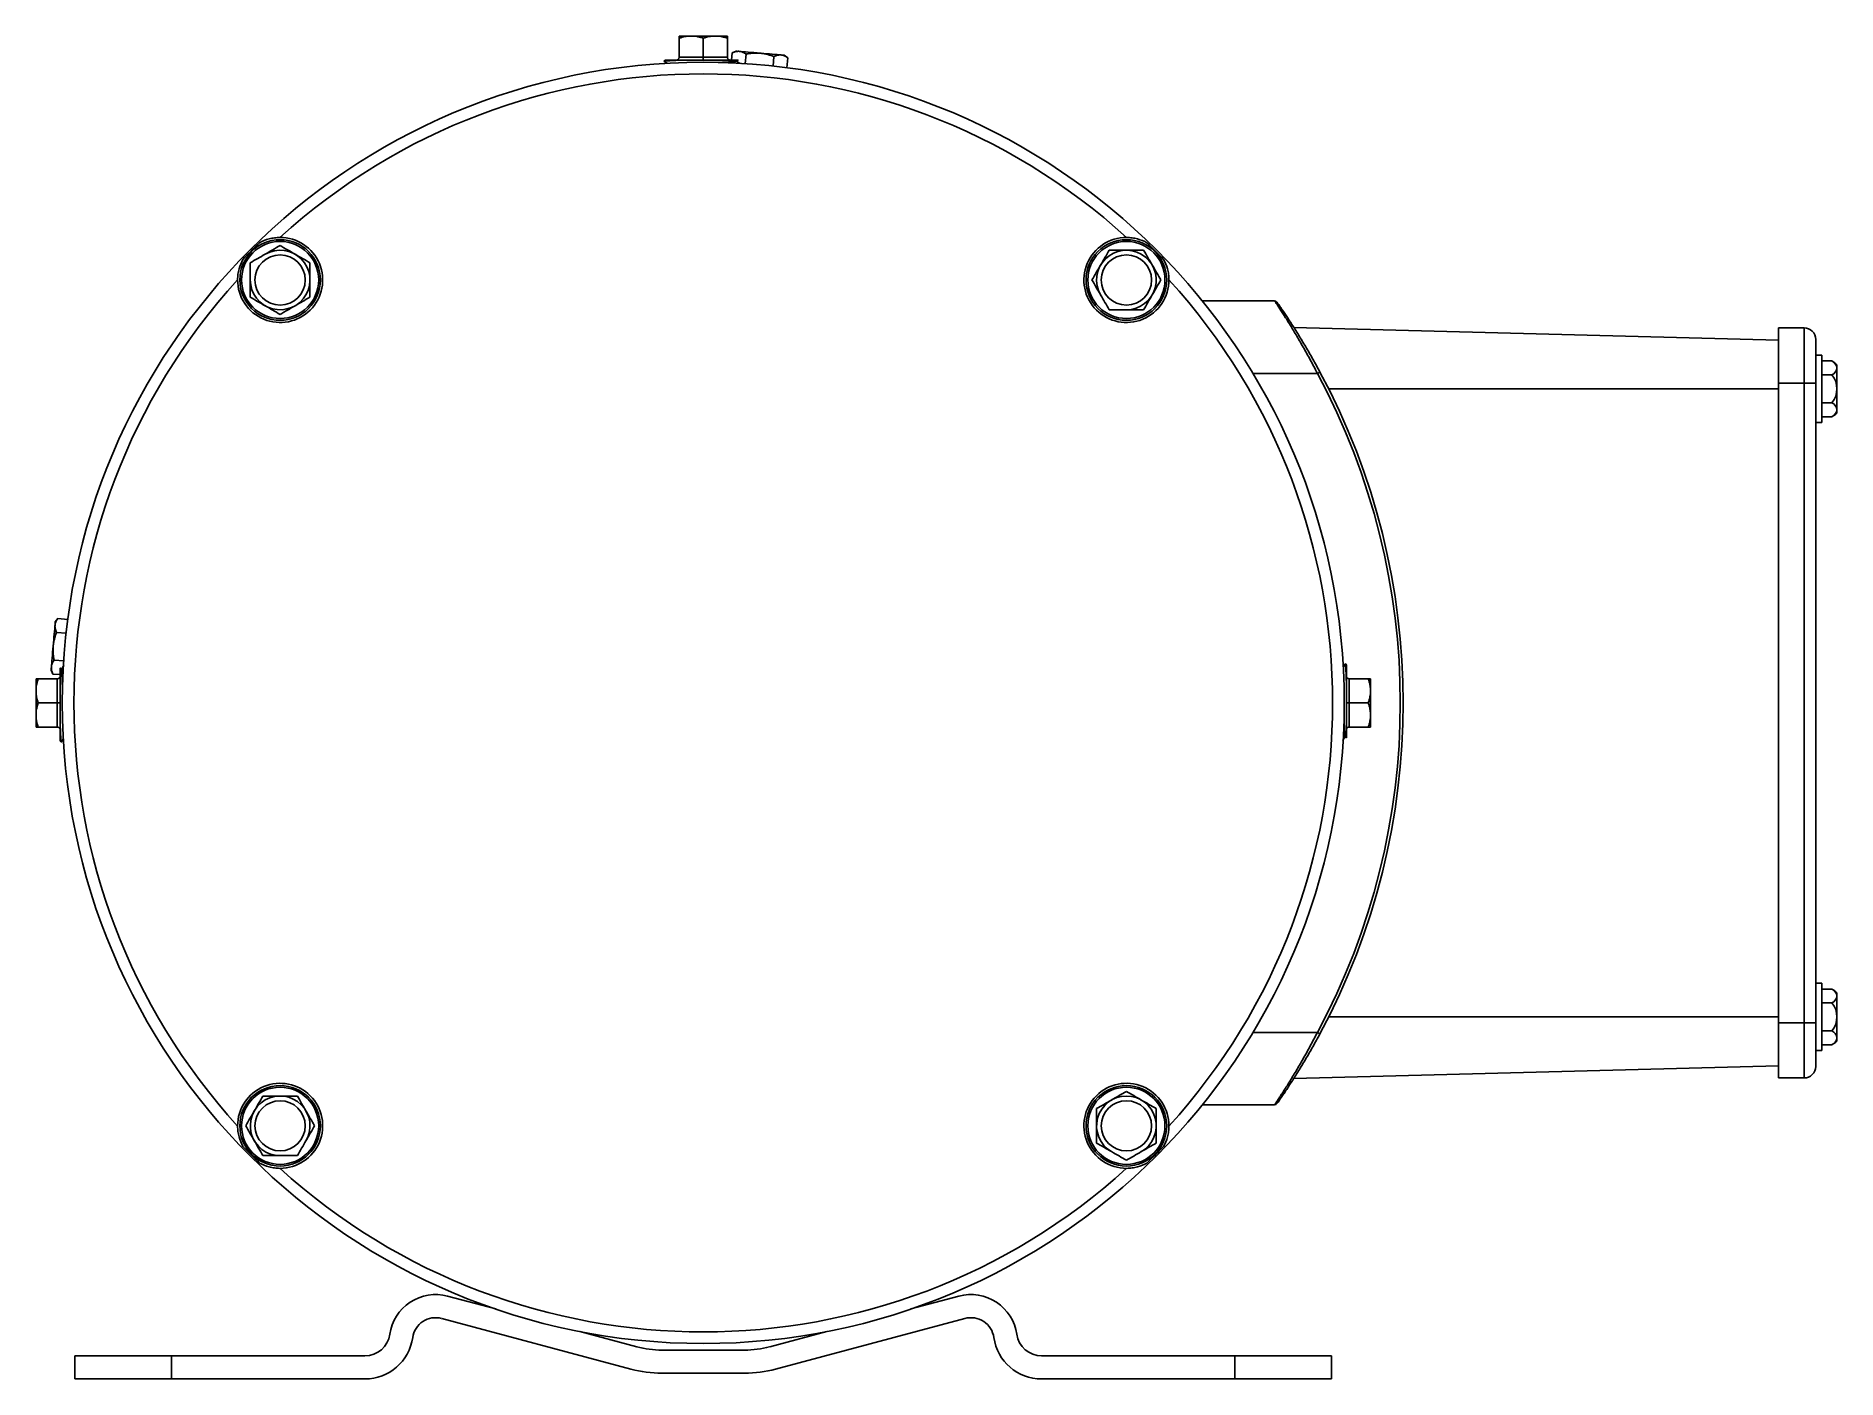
# Paper-space layout '_Left' of a CAD drawing. Header units: inches. Extents: x -3.45 to 5.86, y -3.5 to 3.45.
import ezdxf

# ---------------------------------------------------------------- set-up
doc = ezdxf.new("R2010")
doc.units = ezdxf.units.IN
doc.header["$MEASUREMENT"] = 0

psp = doc.layouts.new('_Left')

# ---------------------------------------------------------------- linework, layer by layer
at = {"color": 7, "linetype": 'Continuous', "lineweight": 25}
for p, q in [((-0.125, 3.341), (-0.125, 3.4398)), ((0, 3.4398), (0, 3.341)), ((0.125, 3.4398), (0.125, 3.341)), ((0.1494, 3.3636), (0.1461, 3.326)), ((0.1696, 3.3731), (0.1494, 3.3636)), ((0.2213, 3.3573), (0.217, 3.3079)), ((-0.2024, 3.3221), (-0.2023, 3.3199)), ((-0.1952, 3.3265), (-0.2021, 3.3225)), ((-0.125, 3.341), (0.125, 3.341)), ((0.1707, 3.3203), (0.1802, 3.3258)), ((0.3651, 3.3447), (0.3607, 3.2953)), ((0.4371, 3.3384), (0.4187, 3.3513)), ((0.437, 3.3385), (0.4324, 3.2867)), ((2.5812, 2.08), (2.955, 2.08)), ((3.0542, 1.9431), (5.5605, 1.8775)), ((5.5605, 1.941), (5.6935, 1.941)), ((5.5605, 1.941), (5.5605, -1.941)), ((5.6935, -1.941), (5.6935, 1.941)), ((5.7535, 1.881), (5.7535, -1.881)), ((5.7845, 1.799), (5.7535, 1.799)), ((5.7845, 1.451), (5.7845, 1.799)), ((3.1763, 1.705), (2.8429, 1.705)), ((3.1763, 1.705), (3.1895, 1.7121)), ((5.8365, 1.7693), (5.7845, 1.7693)), ((5.8365, 1.6972), (5.7845, 1.6972)), ((5.8635, 1.75), (5.8635, 1.5)), ((5.5605, 1.655), (5.7535, 1.655)), ((5.8365, 1.5528), (5.7845, 1.5528)), ((5.7535, 1.451), (5.7845, 1.451)), ((5.8365, 1.4807), (5.7845, 1.4807)), ((-3.3384, 0.4371), (-3.3513, 0.4187)), ((-3.3385, 0.437), (-3.2867, 0.4324)), ((-3.3447, 0.3651), (-3.2953, 0.3607)), ((-3.3573, 0.2213), (-3.3079, 0.217)), ((3.3221, 0.2024), (3.3199, 0.2023)), ((3.3265, 0.1952), (3.3225, 0.2021)), ((-3.4398, 0.125), (-3.341, 0.125)), ((-3.3731, 0.1696), (-3.3636, 0.1494)), ((-3.3636, 0.1494), (-3.326, 0.1461)), ((-3.341, -0.125), (-3.341, 0.125)), ((-3.3203, 0.1707), (-3.3258, 0.1802)), ((3.341, 0.125), (3.341, -0.125)), ((3.341, 0.125), (3.4398, 0.125)), ((3.4398, 0), (3.341, 0)), ((-3.4398, 0), (-3.341, 0)), ((-3.341, -0.125), (-3.4398, -0.125)), ((3.3203, -0.1707), (3.3258, -0.1802)), ((3.4398, -0.125), (3.341, -0.125)), ((-3.3265, -0.1952), (-3.3225, -0.2021)), ((-3.3221, -0.2024), (-3.3199, -0.2023)), ((5.7845, -1.451), (5.7535, -1.451)), ((5.7845, -1.799), (5.7845, -1.451)), ((5.8365, -1.4807), (5.7845, -1.4807)), ((5.8365, -1.5528), (5.7845, -1.5528)), ((5.8635, -1.5), (5.8635, -1.75)), ((5.5605, -1.655), (5.7535, -1.655)), ((2.8429, -1.705), (3.1763, -1.705)), ((3.1763, -1.705), (3.1895, -1.7121)), ((5.8365, -1.6972), (5.7845, -1.6972)), ((5.8365, -1.7693), (5.7845, -1.7693)), ((5.7535, -1.799), (5.7845, -1.799)), ((3.0542, -1.9431), (5.5605, -1.8775)), ((5.5605, -1.941), (5.6935, -1.941)), ((2.955, -2.08), (2.5812, -2.08)), ((-1.3221, -3.0697), (-1.0737, -3.1363)), ((1.3221, -3.0697), (1.0737, -3.1363)), ((-1.353, -3.1853), (-0.3743, -3.4475)), ((-0.6383, -3.253), (-0.3434, -3.332)), ((0.6383, -3.253), (0.3434, -3.332)), ((1.353, -3.1853), (0.3743, -3.4475)), ((-0.2139, -3.349), (0.2139, -3.349)), ((-3.25, -3.4986), (-3.25, -3.379)), ((-3.25, -3.379), (-1.75, -3.379)), ((-2.75, -3.379), (-2.75, -3.4986)), ((3.25, -3.379), (1.75, -3.379)), ((2.75, -3.4986), (2.75, -3.379)), ((3.25, -3.379), (3.25, -3.4986)), ((-3.25, -3.4986), (-1.75, -3.4986)), ((-0.2139, -3.4686), (0.2139, -3.4686)), ((3.25, -3.4986), (1.75, -3.4986))]:
    psp.add_line(p, q, dxfattribs=at)
at = {"color": 8, "linetype": 'Continuous', "lineweight": 25}
for p, q in [((3.2348, 1.625), (5.5605, 1.625)), ((3.2348, -1.625), (5.5605, -1.625))]:
    psp.add_line(p, q, dxfattribs=at)
at = {"color": 7, "linetype": 'Continuous', "lineweight": 25}
for centre, radius in [((0, 0), 3.315), ((-2.1885, 2.1885), 0.2085), ((-2.1885, 2.1885), 0.1995), ((2.1885, 2.1885), 0.2085), ((2.1885, 2.1885), 0.1995), ((-2.1885, 2.1885), 0.13), ((2.1885, 2.1885), 0.13), ((-2.1885, -2.1885), 0.2085), ((-2.1885, -2.1885), 0.1995), ((2.1885, -2.1885), 0.2085), ((2.1885, -2.1885), 0.1995), ((-2.1885, -2.1885), 0.13), ((2.1885, -2.1885), 0.13)]:
    psp.add_circle(centre, radius, dxfattribs=at)
for centre, radius, start, end in [((0, 0), 3.255, 47.726, 132.274), ((-2.1885, 2.1885), 0.22, 179.72193, 90.27807), ((0, 0), 3.307, 133.94466, 136.05534), ((-2.1885, 2.1885), 0.1543, 180, 120), ((2.1885, 2.1885), 0.22, 89.72193, 0.27807), ((2.1885, 2.1885), 0.1542, 270, 210), ((0, 0), 3.307, 43.94466, 46.05534), ((0, 0), 3.255, 137.726, 222.274), ((0, 0), 3.255, 317.726, 42.274), ((2.955, 2.065), 0.015, 34.9468, 90), ((5.6935, 1.881), 0.06, 0, 90), ((0, 0), 3.605, 331.77377, 28.22623), ((0, 0), 3.62, 331.77377, 28.22623), ((5.7535, 1.625), 0.1665, 48.65222, 60.09455), ((5.8185, 1.7278), 0.0453, 6.96163, 66.61671), ((5.8185, 1.7387), 0.0453, 293.38329, 353.03837), ((5.7535, 1.625), 0.11, 318.99842, 41.00158), ((5.8185, 1.5113), 0.0453, 6.96163, 66.61671), ((5.8185, 1.5222), 0.0453, 293.38329, 353.03837), ((5.7535, 1.625), 0.1665, 299.90545, 311.34778), ((5.7535, -1.625), 0.1665, 48.65222, 60.09455), ((5.8185, -1.5222), 0.0453, 6.96163, 66.61671), ((5.8185, -1.5113), 0.0453, 293.38329, 353.03837), ((5.7535, -1.625), 0.11, 318.99842, 41.00158), ((5.8185, -1.7387), 0.0453, 6.96163, 66.61671), ((5.8185, -1.7278), 0.0453, 293.38329, 353.03837), ((5.7535, -1.625), 0.1665, 299.90545, 311.34778), ((5.6935, -1.881), 0.06, 270, 0), ((-2.1885, -2.1885), 0.22, 269.72193, 180.27807), ((-2.1885, -2.1885), 0.1543, 330, 270), ((2.1885, -2.1885), 0.22, 359.72193, 270.27807), ((2.1885, -2.1885), 0.1543, 300, 240), ((2.955, -2.065), 0.015, 270, 325.0532), ((0, 0), 3.307, 223.94466, 226.05534), ((0, 0), 3.307, 313.94466, 316.05534), ((0, 0), 3.255, 227.726, 312.274), ((-1.3841, -3.3012), 0.2396, 75, 171.88876), ((1.3841, -3.3012), 0.2396, 8.11124, 105), ((-1.3841, -3.3012), 0.12, 75, 171.88876), ((1.3841, -3.3012), 0.12, 8.11124, 105), ((-1.75, -3.249), 0.13, 270, 351.88876), ((-1.75, -3.249), 0.2496, 270, 351.88876), ((-0.2139, -2.849), 0.5, 255, 270), ((0.2139, -2.849), 0.5, 270, 285), ((1.75, -3.249), 0.2496, 188.11124, 270), ((1.75, -3.249), 0.13, 188.11124, 270), ((-0.2139, -2.849), 0.6196, 255, 270), ((0.2139, -2.849), 0.6196, 270, 285)]:
    psp.add_arc(centre, radius, start, end, dxfattribs=at)
for points, knots in [([(-0.0625, 3.451), (-0.065, 3.451), (-0.0701, 3.4509), (-0.0777, 3.4503), (-0.0855, 3.4495), (-0.0958, 3.4478), (-0.1091, 3.4448), (-0.1196, 3.4415), (-0.125, 3.4398)], [0, 0, 0, 0, 0.11917, 0.239736, 0.361885, 0.4858, 0.734292, 1, 1, 1, 1]), ([(-0.125, 3.4398), (-0.125, 3.4407), (-0.125, 3.4425), (-0.125, 3.4447), (-0.125, 3.4466), (-0.125, 3.4487), (-0.125, 3.4506), (-0.125, 3.4509), (-0.125, 3.451)], [0, 0, 0, 0, 0.135032, 0.265717, 0.392175, 0.514535, 0.760293, 1, 1, 1, 1]), ([(-0.125, 3.451), (-0.125, 3.451), (-0.1192, 3.451), (-0.0973, 3.451), (-0.0814, 3.451), (-0.0625, 3.451)], [0, 0, 0, 0, 0.5, 0.5, 1, 1, 1, 1]), ([(-0.0625, 3.451), (-0.0436, 3.451), (-0.0218, 3.451), (0.0218, 3.451), (0.0436, 3.451), (0.0625, 3.451)], [0, 0, 0, 0, 0.5, 0.5, 1, 1, 1, 1]), ([(0, 3.4398), (-0.0027, 3.4407), (-0.0082, 3.4425), (-0.0162, 3.4447), (-0.0241, 3.4466), (-0.0344, 3.4487), (-0.0471, 3.4506), (-0.0574, 3.4509), (-0.0625, 3.451)], [0, 0, 0, 0, 0.134916, 0.265485, 0.391827, 0.514071, 0.760071, 1, 1, 1, 1]), ([(0.0625, 3.451), (0.06, 3.451), (0.0549, 3.4509), (0.0473, 3.4503), (0.0396, 3.4495), (0.0292, 3.4478), (0.0159, 3.4448), (0.0054, 3.4415), (0, 3.4398)], [0, 0, 0, 0, 0.1191638, 0.2397227, 0.3618656, 0.4857743, 0.7342655, 1, 1, 1, 1]), ([(0.125, 3.4398), (0.1222, 3.4407), (0.1168, 3.4425), (0.1088, 3.4447), (0.1009, 3.4466), (0.0906, 3.4487), (0.0778, 3.4506), (0.0676, 3.4509), (0.0625, 3.451)], [0, 0, 0, 0, 0.1350681, 0.2657866, 0.3922742, 0.5146617, 0.7603551, 1, 1, 1, 1]), ([(0.0625, 3.451), (0.0814, 3.451), (0.0973, 3.451), (0.1192, 3.451), (0.125, 3.451), (0.125, 3.451)], [0, 0, 0, 0, 0.5, 0.5, 1, 1, 1, 1]), ([(0.125, 3.451), (0.125, 3.451), (0.125, 3.4509), (0.125, 3.4503), (0.125, 3.4495), (0.125, 3.4478), (0.125, 3.4448), (0.125, 3.4415), (0.125, 3.4398)], [0, 0, 0, 0, 0.119134, 0.239661, 0.361771, 0.485644, 0.734213, 1, 1, 1, 1]), ([(0.1863, 3.3716), (0.1849, 3.3717), (0.1819, 3.3719), (0.1775, 3.3717), (0.173, 3.3712), (0.1669, 3.3701), (0.159, 3.3678), (0.1527, 3.365), (0.1494, 3.3636)], [0, 0, 0, 0, 0.119134, 0.239661, 0.361771, 0.485644, 0.734213, 1, 1, 1, 1]), ([(0.2213, 3.3573), (0.2198, 3.3584), (0.2168, 3.3604), (0.2124, 3.363), (0.208, 3.3653), (0.2023, 3.3679), (0.1951, 3.3704), (0.1892, 3.3712), (0.1863, 3.3716)], [0, 0, 0, 0, 0.135032, 0.265717, 0.392175, 0.514535, 0.760293, 1, 1, 1, 1]), ([(0.1863, 3.3716), (0.1972, 3.3706), (0.2131, 3.3693), (0.2507, 3.366), (0.2724, 3.3641), (0.2942, 3.3622)], [0, 0, 0, 0, 0.5, 0.5, 1, 1, 1, 1]), ([(0.2942, 3.3622), (0.2912, 3.3624), (0.2854, 3.3628), (0.2766, 3.363), (0.2676, 3.3629), (0.2556, 3.3623), (0.24, 3.3607), (0.2277, 3.3585), (0.2213, 3.3573)], [0, 0, 0, 0, 0.11917, 0.239736, 0.361885, 0.4858, 0.734292, 1, 1, 1, 1]), ([(0.3651, 3.3447), (0.362, 3.3459), (0.3559, 3.3482), (0.3468, 3.3512), (0.338, 3.3539), (0.3263, 3.3571), (0.3118, 3.3602), (0.3, 3.3615), (0.2942, 3.3622)], [0, 0, 0, 0, 0.134916, 0.265485, 0.391827, 0.514071, 0.760071, 1, 1, 1, 1]), ([(0.2942, 3.3622), (0.3159, 3.3603), (0.3376, 3.3584), (0.3752, 3.3551), (0.3911, 3.3537), (0.402, 3.3527)], [0, 0, 0, 0, 0.5, 0.5, 1, 1, 1, 1]), ([(-0.2022, 3.3198), (-0.1969, 3.3167), (-0.191, 3.3133), (-0.1852, 3.3099), (-0.1846, 3.3096)], [0, 0, 0, 0, 0.903077, 1, 1, 1, 1]), ([(-0.1997, 3.32), (-0.2004, 3.3202), (-0.2032, 3.3212), (-0.1843, 3.3228), (-0.151, 3.3245), (-0.1219, 3.3256), (-0.111, 3.326)], [0, 0, 0, 0, 0.117163, 0.457652, 0.798244, 1, 1, 1, 1]), ([(-0.1636, 3.326), (-0.1759, 3.3253), (-0.1963, 3.3242), (-0.1985, 3.3231), (-0.1993, 3.3226)], [0, 0, 0, 0, 0.602185, 1, 1, 1, 1]), ([(-0.195, 3.326), (-0.1936, 3.326), (-0.191, 3.326), (-0.1725, 3.326), (-0.1636, 3.326)], [0, 0, 0, 0, 0.519691, 1, 1, 1, 1]), ([(-0.14, 3.326), (-0.1391, 3.326), (-0.1376, 3.3261), (-0.1355, 3.3266), (-0.1334, 3.3275), (-0.1312, 3.3288), (-0.1287, 3.3309), (-0.1267, 3.3338), (-0.1253, 3.3373), (-0.1251, 3.3398), (-0.125, 3.341)], [0, 0, 0, 0, 0.11681, 0.212178, 0.286099, 0.425812, 0.549727, 0.708818, 0.858132, 1, 1, 1, 1]), ([(-0.111, 3.326), (-0.0904, 3.326), (-0.0492, 3.326), (0.0198, 3.326), (0.0836, 3.326), (0.1362, 3.326), (0.1688, 3.326), (0.1832, 3.326), (0.1802, 3.326), (0.1801, 3.326)], [0, 0, 0, 0, 0.170401, 0.340896, 0.508139, 0.672352, 0.833529, 0.991659, 1, 1, 1, 1]), ([(0, 3.341), (0, 3.3403), (0, 3.3388), (0, 3.3367), (0, 3.3346), (0, 3.3326), (0, 3.3306), (0, 3.3288), (0, 3.3273), (0, 3.3262), (0, 3.3261), (0, 3.326)], [0, 0, 0, 0, 0.084476, 0.171269, 0.260932, 0.353968, 0.450828, 0.574732, 0.714344, 0.833102, 1, 1, 1, 1]), ([(0.0769, 3.3141), (0.092, 3.3147), (0.1235, 3.316), (0.1558, 3.318), (0.1725, 3.3197), (0.1696, 3.3208), (0.1687, 3.3211)], [0, 0, 0, 0, 0.266489, 0.557066, 0.847694, 1, 1, 1, 1]), ([(0.125, 3.341), (0.125, 3.3403), (0.1251, 3.3388), (0.1256, 3.3367), (0.1264, 3.3346), (0.1275, 3.3326), (0.1291, 3.3306), (0.1312, 3.3288), (0.1337, 3.3273), (0.1367, 3.3262), (0.1388, 3.3261), (0.14, 3.326)], [0, 0, 0, 0, 0.084476, 0.171269, 0.260932, 0.353968, 0.450828, 0.574732, 0.714344, 0.833102, 1, 1, 1, 1]), ([(0.1939, 3.3079), (0.1901, 3.3101), (0.1827, 3.3144), (0.1752, 3.3187), (0.1716, 3.3208)], [0, 0, 0, 0, 0.5125123, 1, 1, 1, 1]), ([(0.402, 3.3527), (0.4005, 3.3528), (0.3976, 3.353), (0.3932, 3.3528), (0.3887, 3.3523), (0.3826, 3.3512), (0.3747, 3.3489), (0.3683, 3.3462), (0.3651, 3.3447)], [0, 0, 0, 0, 0.119164, 0.239723, 0.361866, 0.485774, 0.734265, 1, 1, 1, 1]), ([(0.437, 3.3385), (0.4355, 3.3395), (0.4325, 3.3415), (0.4281, 3.3441), (0.4237, 3.3464), (0.418, 3.349), (0.4108, 3.3515), (0.4049, 3.3523), (0.402, 3.3527)], [0, 0, 0, 0, 0.135068, 0.265787, 0.392274, 0.514662, 0.760355, 1, 1, 1, 1]), ([(-2.1896, 2.4085), (-2.1992, 2.4084), (-2.2086, 2.4078), (-2.2274, 2.4052), (-2.2366, 2.4034), (-2.263, 2.3963), (-2.2795, 2.3895), (-2.2949, 2.381)], [0, 0, 0, 0, 0.25, 0.25, 0.5, 0.5, 1, 1, 1, 1]), ([(-2.2656, 2.3221), (-2.2526, 2.3296), (-2.2393, 2.3373), (-2.2136, 2.3521), (-2.201, 2.3594), (-2.1885, 2.3666)], [0, 0, 0, 0, 0.5, 0.5, 1, 1, 1, 1]), ([(2.0549, 2.2656), (2.0625, 2.2787), (2.07, 2.2918), (2.0848, 2.3175), (2.0922, 2.3302), (2.0994, 2.3427)], [0, 0, 0, 0, 0.5, 0.5, 1, 1, 1, 1]), ([(2.1885, 2.3427), (2.2036, 2.3427), (2.2187, 2.3427), (2.2484, 2.3427), (2.263, 2.3427), (2.2776, 2.3427)], [0, 0, 0, 0, 0.5, 0.5, 1, 1, 1, 1]), ([(2.2949, 2.381), (2.2796, 2.3895), (2.2632, 2.3962), (2.2365, 2.4034), (2.2274, 2.4052), (2.2088, 2.4078), (2.1991, 2.4084), (2.1896, 2.4085)], [0, 0, 0, 0, 0.5, 0.5, 0.75, 0.75, 1, 1, 1, 1]), ([(2.2776, 2.3427), (2.2848, 2.3302), (2.2922, 2.3173), (2.3071, 2.2916), (2.3145, 2.2787), (2.3221, 2.2656)], [0, 0, 0, 0, 0.5, 0.5, 1, 1, 1, 1]), ([(-2.381, 2.2949), (-2.3895, 2.2796), (-2.3962, 2.2632), (-2.4034, 2.2365), (-2.4052, 2.2274), (-2.4078, 2.2088), (-2.4084, 2.1991), (-2.4085, 2.1896)], [0, 0, 0, 0, 0.5, 0.5, 0.75, 0.75, 1, 1, 1, 1]), ([(-2.3427, 2.2776), (-2.3302, 2.2848), (-2.3173, 2.2922), (-2.2916, 2.3071), (-2.2787, 2.3145), (-2.2656, 2.3221)], [0, 0, 0, 0, 0.5, 0.5, 1, 1, 1, 1]), ([(-2.3427, 2.1885), (-2.3427, 2.2036), (-2.3427, 2.2187), (-2.3427, 2.2484), (-2.3427, 2.263), (-2.3427, 2.2776)], [0, 0, 0, 0, 0.5, 0.5, 1, 1, 1, 1]), ([(-2.1114, 2.3221), (-2.0983, 2.3145), (-2.0852, 2.307), (-2.0595, 2.2921), (-2.0468, 2.2848), (-2.0342, 2.2776)], [0, 0, 0, 0, 0.5, 0.5, 1, 1, 1, 1]), ([(2.3221, 2.2656), (2.3296, 2.2526), (2.3373, 2.2393), (2.3521, 2.2136), (2.3594, 2.201), (2.3666, 2.1885)], [0, 0, 0, 0, 0.5, 0.5, 1, 1, 1, 1]), ([(2.4085, 2.1896), (2.4084, 2.1992), (2.4078, 2.2086), (2.4052, 2.2274), (2.4034, 2.2366), (2.3963, 2.263), (2.3895, 2.2795), (2.381, 2.2949)], [0, 0, 0, 0, 0.25, 0.25, 0.5, 0.5, 1, 1, 1, 1]), ([(-2.0342, 2.1885), (-2.0342, 2.1734), (-2.0342, 2.1583), (-2.0342, 2.1286), (-2.0342, 2.114), (-2.0342, 2.0994)], [0, 0, 0, 0, 0.5, 0.5, 1, 1, 1, 1]), ([(2.0104, 2.1885), (2.0176, 2.1759), (2.025, 2.1631), (2.0399, 2.1374), (2.0474, 2.1244), (2.0549, 2.1114)], [0, 0, 0, 0, 0.5, 0.5, 1, 1, 1, 1]), ([(-2.2656, 2.0549), (-2.2787, 2.0625), (-2.2918, 2.07), (-2.3175, 2.0848), (-2.3302, 2.0922), (-2.3427, 2.0994)], [0, 0, 0, 0, 0.5, 0.5, 1, 1, 1, 1]), ([(-2.1885, 2.0104), (-2.1759, 2.0176), (-2.1631, 2.025), (-2.1374, 2.0399), (-2.1244, 2.0474), (-2.1114, 2.0549)], [0, 0, 0, 0, 0.5, 0.5, 1, 1, 1, 1]), ([(-2.1114, 2.0549), (-2.0983, 2.0625), (-2.0851, 2.0701), (-2.0594, 2.0849), (-2.0467, 2.0922), (-2.0342, 2.0994)], [0, 0, 0, 0, 0.5, 0.5, 1, 1, 1, 1]), ([(2.0549, 2.1114), (2.0625, 2.0983), (2.0701, 2.0851), (2.0849, 2.0594), (2.0922, 2.0467), (2.0994, 2.0342)], [0, 0, 0, 0, 0.5, 0.5, 1, 1, 1, 1]), ([(2.3221, 2.1114), (2.3145, 2.0983), (2.307, 2.0852), (2.2921, 2.0595), (2.2848, 2.0468), (2.2776, 2.0342)], [0, 0, 0, 0, 0.5, 0.5, 1, 1, 1, 1]), ([(3.1763, 1.705), (3.1641, 1.7288), (3.1518, 1.752), (3.1271, 1.7976), (3.1147, 1.8198), (3.0962, 1.8525), (3.09, 1.8633), (3.0777, 1.8844), (3.0716, 1.8947), (3.0538, 1.9247), (3.0424, 1.9435), (3.0206, 1.9787), (3.0102, 1.9952), (2.9917, 2.0242), (2.9835, 2.0368), (2.9697, 2.0579), (2.9643, 2.066), (2.9588, 2.0743), (2.9574, 2.0764), (2.9555, 2.0793), (2.955, 2.08), (2.955, 2.08)], [0, 0, 0, 0, 0.125, 0.125, 0.25, 0.25, 0.3125, 0.3125, 0.375, 0.375, 0.5, 0.5, 0.625, 0.625, 0.75, 0.75, 0.875, 0.875, 0.9375, 0.9375, 1, 1, 1, 1]), ([(2.9673, 2.0736), (2.9673, 2.0736), (2.9678, 2.0729), (2.9697, 2.0701), (2.9711, 2.068), (2.9749, 2.0626), (2.9772, 2.0593), (2.9826, 2.0514), (2.9858, 2.0469), (2.9963, 2.0314), (3.0046, 2.0192), (3.0233, 1.9911), (3.0337, 1.9752), (3.0556, 1.9412), (3.0671, 1.923), (3.0849, 1.8942), (3.0909, 1.8843), (3.1032, 1.864), (3.1094, 1.8536), (3.128, 1.8223), (3.1404, 1.8009), (3.165, 1.7572), (3.1773, 1.7349), (3.1895, 1.7121)], [0, 0, 0, 0, 0.0625, 0.0625, 0.125, 0.125, 0.1875, 0.1875, 0.25, 0.25, 0.375, 0.375, 0.5, 0.5, 0.625, 0.625, 0.6875, 0.6875, 0.75, 0.75, 0.875, 0.875, 1, 1, 1, 1]), ([(2.1885, 2.0342), (2.1734, 2.0342), (2.1583, 2.0342), (2.1286, 2.0342), (2.114, 2.0342), (2.0994, 2.0342)], [0, 0, 0, 0, 0.5, 0.5, 1, 1, 1, 1]), ([(-3.3622, 0.2942), (-3.3603, 0.3159), (-3.3584, 0.3376), (-3.3551, 0.3752), (-3.3537, 0.3911), (-3.3527, 0.402)], [0, 0, 0, 0, 0.5, 0.5, 1, 1, 1, 1]), ([(-3.3527, 0.402), (-3.3528, 0.4005), (-3.353, 0.3976), (-3.3528, 0.3932), (-3.3523, 0.3887), (-3.3512, 0.3826), (-3.3489, 0.3747), (-3.3462, 0.3683), (-3.3447, 0.3651)], [0, 0, 0, 0, 0.119164, 0.239723, 0.361866, 0.485774, 0.734265, 1, 1, 1, 1]), ([(-3.3385, 0.437), (-3.3395, 0.4355), (-3.3415, 0.4325), (-3.3441, 0.4281), (-3.3464, 0.4237), (-3.349, 0.418), (-3.3515, 0.4108), (-3.3523, 0.4049), (-3.3527, 0.402)], [0, 0, 0, 0, 0.135068, 0.265787, 0.392274, 0.514662, 0.760355, 1, 1, 1, 1]), ([(-3.3716, 0.1863), (-3.3706, 0.1972), (-3.3693, 0.2131), (-3.366, 0.2507), (-3.3641, 0.2724), (-3.3622, 0.2942)], [0, 0, 0, 0, 0.5, 0.5, 1, 1, 1, 1]), ([(-3.3622, 0.2942), (-3.3624, 0.2912), (-3.3628, 0.2854), (-3.363, 0.2766), (-3.3629, 0.2676), (-3.3623, 0.2556), (-3.3607, 0.24), (-3.3585, 0.2277), (-3.3573, 0.2213)], [0, 0, 0, 0, 0.11917, 0.239736, 0.361885, 0.4858, 0.734292, 1, 1, 1, 1]), ([(-3.3447, 0.3651), (-3.3459, 0.362), (-3.3482, 0.3559), (-3.3512, 0.3468), (-3.3539, 0.338), (-3.3571, 0.3263), (-3.3602, 0.3118), (-3.3615, 0.3), (-3.3622, 0.2942)], [0, 0, 0, 0, 0.1349157, 0.2654853, 0.3918269, 0.5140709, 0.7600707, 1, 1, 1, 1]), ([(-3.3716, 0.1863), (-3.3717, 0.1849), (-3.3719, 0.1819), (-3.3717, 0.1775), (-3.3712, 0.173), (-3.3701, 0.1669), (-3.3678, 0.159), (-3.365, 0.1527), (-3.3636, 0.1494)], [0, 0, 0, 0, 0.119134, 0.239661, 0.361771, 0.485644, 0.734213, 1, 1, 1, 1]), ([(-3.3573, 0.2213), (-3.3584, 0.2198), (-3.3604, 0.2168), (-3.363, 0.2124), (-3.3653, 0.208), (-3.3679, 0.2023), (-3.3704, 0.1951), (-3.3712, 0.1892), (-3.3716, 0.1863)], [0, 0, 0, 0, 0.135032, 0.265717, 0.392175, 0.514535, 0.760293, 1, 1, 1, 1]), ([(-3.3079, 0.1939), (-3.3101, 0.1901), (-3.3144, 0.1827), (-3.3187, 0.1752), (-3.3208, 0.1716)], [0, 0, 0, 0, 0.512512, 1, 1, 1, 1]), ([(3.3198, 0.2022), (3.3167, 0.1969), (3.3133, 0.191), (3.3099, 0.1852), (3.3096, 0.1846)], [0, 0, 0, 0, 0.903077, 1, 1, 1, 1]), ([(3.32, 0.1997), (3.3202, 0.2004), (3.3212, 0.2032), (3.3228, 0.1843), (3.3245, 0.151), (3.3256, 0.1219), (3.326, 0.111)], [0, 0, 0, 0, 0.1171632, 0.4576521, 0.7982437, 1, 1, 1, 1]), ([(3.326, 0.1636), (3.3253, 0.1759), (3.3242, 0.1963), (3.3231, 0.1985), (3.3226, 0.1993)], [0, 0, 0, 0, 0.602185, 1, 1, 1, 1]), ([(3.326, 0.195), (3.326, 0.1936), (3.326, 0.191), (3.326, 0.1725), (3.326, 0.1636)], [0, 0, 0, 0, 0.519691, 1, 1, 1, 1]), ([(-3.4398, 0.125), (-3.4407, 0.1222), (-3.4425, 0.1168), (-3.4447, 0.1088), (-3.4466, 0.1009), (-3.4487, 0.0906), (-3.4506, 0.0778), (-3.4509, 0.0676), (-3.451, 0.0625)], [0, 0, 0, 0, 0.135068, 0.265787, 0.392274, 0.514662, 0.760355, 1, 1, 1, 1]), ([(-3.451, 0.125), (-3.451, 0.125), (-3.4509, 0.125), (-3.4503, 0.125), (-3.4495, 0.125), (-3.4478, 0.125), (-3.4448, 0.125), (-3.4415, 0.125), (-3.4398, 0.125)], [0, 0, 0, 0, 0.119134, 0.2396613, 0.3617706, 0.4856436, 0.7342133, 1, 1, 1, 1]), ([(-3.451, 0.0625), (-3.451, 0.0814), (-3.451, 0.0973), (-3.451, 0.1192), (-3.451, 0.125), (-3.451, 0.125)], [0, 0, 0, 0, 0.5, 0.5, 1, 1, 1, 1]), ([(-3.341, 0.125), (-3.3403, 0.125), (-3.3388, 0.1251), (-3.3367, 0.1256), (-3.3346, 0.1264), (-3.3326, 0.1275), (-3.3306, 0.1291), (-3.3288, 0.1312), (-3.3273, 0.1337), (-3.3262, 0.1367), (-3.3261, 0.1388), (-3.326, 0.14)], [0, 0, 0, 0, 0.084476, 0.171269, 0.260932, 0.353968, 0.450828, 0.574732, 0.714344, 0.833102, 1, 1, 1, 1]), ([(-3.326, -0.111), (-3.326, -0.0904), (-3.326, -0.0492), (-3.326, 0.0198), (-3.326, 0.0836), (-3.326, 0.1362), (-3.326, 0.1688), (-3.326, 0.1832), (-3.326, 0.1802), (-3.326, 0.1801)], [0, 0, 0, 0, 0.170401, 0.340896, 0.508139, 0.672352, 0.833529, 0.991659, 1, 1, 1, 1]), ([(-3.3141, 0.0769), (-3.3147, 0.092), (-3.316, 0.1235), (-3.318, 0.1558), (-3.3197, 0.1725), (-3.3208, 0.1696), (-3.3211, 0.1687)], [0, 0, 0, 0, 0.266489, 0.557066, 0.847694, 1, 1, 1, 1]), ([(3.326, 0.14), (3.326, 0.1391), (3.3261, 0.1376), (3.3266, 0.1355), (3.3275, 0.1334), (3.3288, 0.1312), (3.3309, 0.1287), (3.3338, 0.1267), (3.3373, 0.1253), (3.3398, 0.1251), (3.341, 0.125)], [0, 0, 0, 0, 0.1168102, 0.2121776, 0.2860986, 0.4258117, 0.549727, 0.7088181, 0.8581317, 1, 1, 1, 1]), ([(3.326, 0.111), (3.326, 0.0904), (3.326, 0.0492), (3.326, -0.0198), (3.326, -0.0836), (3.326, -0.1362), (3.326, -0.1688), (3.326, -0.1832), (3.326, -0.1802), (3.326, -0.1801)], [0, 0, 0, 0, 0.170401, 0.340896, 0.508139, 0.672352, 0.833529, 0.991659, 1, 1, 1, 1]), ([(3.451, 0.0625), (3.451, 0.065), (3.4509, 0.0701), (3.4503, 0.0777), (3.4495, 0.0855), (3.4478, 0.0958), (3.4448, 0.1091), (3.4415, 0.1196), (3.4398, 0.125)], [0, 0, 0, 0, 0.11917, 0.239736, 0.361885, 0.4858, 0.734292, 1, 1, 1, 1]), ([(3.4398, 0.125), (3.4407, 0.125), (3.4425, 0.125), (3.4447, 0.125), (3.4466, 0.125), (3.4487, 0.125), (3.4506, 0.125), (3.4509, 0.125), (3.451, 0.125)], [0, 0, 0, 0, 0.135032, 0.265717, 0.392175, 0.514535, 0.760293, 1, 1, 1, 1]), ([(3.451, 0.125), (3.451, 0.125), (3.451, 0.1192), (3.451, 0.0973), (3.451, 0.0814), (3.451, 0.0625)], [0, 0, 0, 0, 0.5, 0.5, 1, 1, 1, 1]), ([(-3.451, -0.0625), (-3.451, -0.0436), (-3.451, -0.0218), (-3.451, 0.0218), (-3.451, 0.0436), (-3.451, 0.0625)], [0, 0, 0, 0, 0.5, 0.5, 1, 1, 1, 1]), ([(-3.451, 0.0625), (-3.451, 0.06), (-3.4509, 0.0549), (-3.4503, 0.0473), (-3.4495, 0.0396), (-3.4478, 0.0292), (-3.4448, 0.0159), (-3.4415, 0.0054), (-3.4398, 0)], [0, 0, 0, 0, 0.119164, 0.239723, 0.361866, 0.485774, 0.734265, 1, 1, 1, 1]), ([(-3.341, 0), (-3.3403, 0), (-3.3388, 0), (-3.3367, 0), (-3.3346, 0), (-3.3326, 0), (-3.3306, 0), (-3.3288, 0), (-3.3273, 0), (-3.3262, 0), (-3.3261, 0), (-3.326, 0)], [0, 0, 0, 0, 0.084476, 0.171269, 0.260932, 0.353968, 0.450828, 0.574732, 0.714344, 0.833102, 1, 1, 1, 1]), ([(3.341, 0), (3.3403, 0), (3.3388, 0), (3.3367, 0), (3.3346, 0), (3.3326, 0), (3.3306, 0), (3.3288, 0), (3.3273, 0), (3.3262, 0), (3.3261, 0), (3.326, 0)], [0, 0, 0, 0, 0.084476, 0.171269, 0.260932, 0.353968, 0.450828, 0.574732, 0.714344, 0.833102, 1, 1, 1, 1]), ([(3.4398, 0), (3.4407, 0.0027), (3.4425, 0.0082), (3.4447, 0.0162), (3.4466, 0.0241), (3.4487, 0.0344), (3.4506, 0.0471), (3.4509, 0.0574), (3.451, 0.0625)], [0, 0, 0, 0, 0.134916, 0.265485, 0.391827, 0.514071, 0.760071, 1, 1, 1, 1]), ([(3.451, -0.0625), (3.451, -0.06), (3.4509, -0.0549), (3.4503, -0.0473), (3.4495, -0.0396), (3.4478, -0.0292), (3.4448, -0.0159), (3.4415, -0.0054), (3.4398, 0)], [0, 0, 0, 0, 0.119164, 0.239723, 0.361866, 0.485774, 0.734265, 1, 1, 1, 1]), ([(3.451, 0.0625), (3.451, 0.0436), (3.451, 0.0218), (3.451, -0.0218), (3.451, -0.0436), (3.451, -0.0625)], [0, 0, 0, 0, 0.5, 0.5, 1, 1, 1, 1]), ([(-3.4398, 0), (-3.4407, -0.0027), (-3.4425, -0.0082), (-3.4447, -0.0162), (-3.4466, -0.0241), (-3.4487, -0.0344), (-3.4506, -0.0471), (-3.4509, -0.0574), (-3.451, -0.0625)], [0, 0, 0, 0, 0.1349157, 0.2654853, 0.3918269, 0.5140709, 0.7600707, 1, 1, 1, 1]), ([(-3.451, -0.0625), (-3.451, -0.065), (-3.4509, -0.0701), (-3.4503, -0.0777), (-3.4495, -0.0855), (-3.4478, -0.0958), (-3.4448, -0.1091), (-3.4415, -0.1196), (-3.4398, -0.125)], [0, 0, 0, 0, 0.11917, 0.239736, 0.361885, 0.4858, 0.734292, 1, 1, 1, 1]), ([(-3.451, -0.125), (-3.451, -0.125), (-3.451, -0.1192), (-3.451, -0.0973), (-3.451, -0.0814), (-3.451, -0.0625)], [0, 0, 0, 0, 0.5, 0.5, 1, 1, 1, 1]), ([(3.3141, -0.0769), (3.3147, -0.092), (3.316, -0.1235), (3.318, -0.1558), (3.3197, -0.1725), (3.3208, -0.1696), (3.3211, -0.1687)], [0, 0, 0, 0, 0.266489, 0.557066, 0.847694, 1, 1, 1, 1]), ([(3.4398, -0.125), (3.4407, -0.1222), (3.4425, -0.1168), (3.4447, -0.1088), (3.4466, -0.1009), (3.4487, -0.0906), (3.4506, -0.0778), (3.4509, -0.0676), (3.451, -0.0625)], [0, 0, 0, 0, 0.135068, 0.265787, 0.392274, 0.514662, 0.760355, 1, 1, 1, 1]), ([(3.451, -0.0625), (3.451, -0.0814), (3.451, -0.0973), (3.451, -0.1192), (3.451, -0.125), (3.451, -0.125)], [0, 0, 0, 0, 0.5, 0.5, 1, 1, 1, 1]), ([(-3.4398, -0.125), (-3.4407, -0.125), (-3.4425, -0.125), (-3.4447, -0.125), (-3.4466, -0.125), (-3.4487, -0.125), (-3.4506, -0.125), (-3.4509, -0.125), (-3.451, -0.125)], [0, 0, 0, 0, 0.135032, 0.265717, 0.392175, 0.514535, 0.760293, 1, 1, 1, 1]), ([(-3.326, -0.14), (-3.326, -0.1391), (-3.3261, -0.1376), (-3.3266, -0.1355), (-3.3275, -0.1334), (-3.3288, -0.1312), (-3.3309, -0.1287), (-3.3338, -0.1267), (-3.3373, -0.1253), (-3.3398, -0.1251), (-3.341, -0.125)], [0, 0, 0, 0, 0.11681, 0.212178, 0.286099, 0.425812, 0.549727, 0.708818, 0.858132, 1, 1, 1, 1]), ([(-3.32, -0.1997), (-3.3202, -0.2004), (-3.3212, -0.2032), (-3.3228, -0.1843), (-3.3245, -0.151), (-3.3256, -0.1219), (-3.326, -0.111)], [0, 0, 0, 0, 0.1171632, 0.4576521, 0.7982437, 1, 1, 1, 1]), ([(-3.326, -0.1636), (-3.3253, -0.1759), (-3.3242, -0.1963), (-3.3231, -0.1985), (-3.3226, -0.1993)], [0, 0, 0, 0, 0.602185, 1, 1, 1, 1]), ([(-3.326, -0.195), (-3.326, -0.1936), (-3.326, -0.191), (-3.326, -0.1725), (-3.326, -0.1636)], [0, 0, 0, 0, 0.5196908, 1, 1, 1, 1]), ([(-3.3198, -0.2022), (-3.3167, -0.1969), (-3.3133, -0.191), (-3.3099, -0.1852), (-3.3096, -0.1846)], [0, 0, 0, 0, 0.903077, 1, 1, 1, 1]), ([(3.3079, -0.1939), (3.3101, -0.1901), (3.3144, -0.1827), (3.3187, -0.1752), (3.3208, -0.1716)], [0, 0, 0, 0, 0.512512, 1, 1, 1, 1]), ([(3.341, -0.125), (3.3403, -0.125), (3.3388, -0.1251), (3.3367, -0.1256), (3.3346, -0.1264), (3.3326, -0.1275), (3.3306, -0.1291), (3.3288, -0.1312), (3.3273, -0.1337), (3.3262, -0.1367), (3.3261, -0.1388), (3.326, -0.14)], [0, 0, 0, 0, 0.084476, 0.171269, 0.260932, 0.353968, 0.450828, 0.574732, 0.714344, 0.833102, 1, 1, 1, 1]), ([(3.451, -0.125), (3.451, -0.125), (3.4509, -0.125), (3.4503, -0.125), (3.4495, -0.125), (3.4478, -0.125), (3.4448, -0.125), (3.4415, -0.125), (3.4398, -0.125)], [0, 0, 0, 0, 0.119134, 0.239661, 0.361771, 0.485644, 0.734213, 1, 1, 1, 1]), ([(2.955, -2.08), (2.955, -2.08), (2.9569, -2.0772), (2.9624, -2.0689), (2.9646, -2.0655), (2.97, -2.0574), (2.9731, -2.0527), (2.9799, -2.0423), (2.9837, -2.0366), (2.9918, -2.024), (2.9962, -2.0172), (3.0101, -1.9954), (3.0203, -1.9793), (3.0367, -1.9528), (3.0423, -1.9436), (3.0538, -1.9246), (3.0597, -1.9149), (3.0774, -1.8849), (3.0896, -1.864), (3.1146, -1.8201), (3.127, -1.7977), (3.1518, -1.752), (3.1641, -1.7287), (3.1763, -1.705)], [0, 0, 0, 0, 0.125, 0.125, 0.1875, 0.1875, 0.25, 0.25, 0.3125, 0.3125, 0.375, 0.375, 0.5, 0.5, 0.5625, 0.5625, 0.625, 0.625, 0.75, 0.75, 0.875, 0.875, 1, 1, 1, 1]), ([(3.1895, -1.7121), (3.1773, -1.7349), (3.165, -1.7572), (3.1403, -1.801), (3.1279, -1.8225), (3.1029, -1.8646), (3.0907, -1.8848), (3.0729, -1.9136), (3.067, -1.923), (3.0555, -1.9412), (3.0498, -1.9501), (3.0334, -1.9757), (3.0231, -1.9913), (3.0091, -2.0124), (3.0047, -2.019), (2.9964, -2.0312), (2.9926, -2.0368), (2.9857, -2.047), (2.9826, -2.0515), (2.9771, -2.0594), (2.9748, -2.0628), (2.9692, -2.0708), (2.9673, -2.0736), (2.9673, -2.0736)], [0, 0, 0, 0, 0.125, 0.125, 0.25, 0.25, 0.375, 0.375, 0.4375, 0.4375, 0.5, 0.5, 0.625, 0.625, 0.6875, 0.6875, 0.75, 0.75, 0.8125, 0.8125, 0.875, 0.875, 1, 1, 1, 1]), ([(-2.3221, -2.1114), (-2.3145, -2.0983), (-2.307, -2.0852), (-2.2921, -2.0595), (-2.2848, -2.0468), (-2.2776, -2.0342)], [0, 0, 0, 0, 0.5, 0.5, 1, 1, 1, 1]), ([(-2.1885, -2.0342), (-2.1734, -2.0342), (-2.1583, -2.0342), (-2.1286, -2.0342), (-2.114, -2.0342), (-2.0994, -2.0342)], [0, 0, 0, 0, 0.5, 0.5, 1, 1, 1, 1]), ([(-2.0549, -2.1114), (-2.0625, -2.0983), (-2.0701, -2.0851), (-2.0849, -2.0594), (-2.0922, -2.0467), (-2.0994, -2.0342)], [0, 0, 0, 0, 0.5, 0.5, 1, 1, 1, 1]), ([(2.1885, -2.0104), (2.1759, -2.0176), (2.1631, -2.025), (2.1374, -2.0399), (2.1244, -2.0474), (2.1114, -2.0549)], [0, 0, 0, 0, 0.5, 0.5, 1, 1, 1, 1]), ([(-2.0104, -2.1885), (-2.0176, -2.1759), (-2.025, -2.1631), (-2.0399, -2.1374), (-2.0474, -2.1244), (-2.0549, -2.1114)], [0, 0, 0, 0, 0.5, 0.5, 1, 1, 1, 1]), ([(2.1114, -2.0549), (2.0983, -2.0625), (2.0851, -2.0701), (2.0594, -2.0849), (2.0467, -2.0922), (2.0342, -2.0994)], [0, 0, 0, 0, 0.5, 0.5, 1, 1, 1, 1]), ([(2.0342, -2.1885), (2.0342, -2.1734), (2.0342, -2.1583), (2.0342, -2.1286), (2.0342, -2.114), (2.0342, -2.0994)], [0, 0, 0, 0, 0.5, 0.5, 1, 1, 1, 1]), ([(2.2656, -2.0549), (2.2787, -2.0625), (2.2918, -2.07), (2.3175, -2.0848), (2.3302, -2.0922), (2.3427, -2.0994)], [0, 0, 0, 0, 0.5, 0.5, 1, 1, 1, 1]), ([(-2.4085, -2.1896), (-2.4084, -2.1992), (-2.4078, -2.2086), (-2.4052, -2.2274), (-2.4034, -2.2366), (-2.3963, -2.263), (-2.3895, -2.2795), (-2.381, -2.2949)], [0, 0, 0, 0, 0.25, 0.25, 0.5, 0.5, 1, 1, 1, 1]), ([(-2.3221, -2.2656), (-2.3296, -2.2526), (-2.3373, -2.2393), (-2.3521, -2.2136), (-2.3594, -2.201), (-2.3666, -2.1885)], [0, 0, 0, 0, 0.5, 0.5, 1, 1, 1, 1]), ([(2.3427, -2.1885), (2.3427, -2.2036), (2.3427, -2.2187), (2.3427, -2.2484), (2.3427, -2.263), (2.3427, -2.2776)], [0, 0, 0, 0, 0.5, 0.5, 1, 1, 1, 1]), ([(2.381, -2.2949), (2.3895, -2.2796), (2.3962, -2.2632), (2.4034, -2.2365), (2.4052, -2.2274), (2.4078, -2.2088), (2.4084, -2.1991), (2.4085, -2.1896)], [0, 0, 0, 0, 0.5, 0.5, 0.75, 0.75, 1, 1, 1, 1]), ([(-2.2776, -2.3427), (-2.2848, -2.3302), (-2.2922, -2.3173), (-2.3071, -2.2916), (-2.3145, -2.2787), (-2.3221, -2.2656)], [0, 0, 0, 0, 0.5, 0.5, 1, 1, 1, 1]), ([(-2.0549, -2.2656), (-2.0625, -2.2787), (-2.07, -2.2918), (-2.0848, -2.3175), (-2.0922, -2.3302), (-2.0994, -2.3427)], [0, 0, 0, 0, 0.5, 0.5, 1, 1, 1, 1]), ([(2.1114, -2.3221), (2.0983, -2.3145), (2.0852, -2.307), (2.0595, -2.2921), (2.0468, -2.2848), (2.0342, -2.2776)], [0, 0, 0, 0, 0.5, 0.5, 1, 1, 1, 1]), ([(2.2656, -2.3221), (2.2526, -2.3296), (2.2393, -2.3373), (2.2136, -2.3521), (2.201, -2.3594), (2.1885, -2.3666)], [0, 0, 0, 0, 0.5, 0.5, 1, 1, 1, 1]), ([(2.3427, -2.2776), (2.3302, -2.2848), (2.3173, -2.2922), (2.2916, -2.3071), (2.2787, -2.3145), (2.2656, -2.3221)], [0, 0, 0, 0, 0.5, 0.5, 1, 1, 1, 1]), ([(-2.2949, -2.381), (-2.2796, -2.3895), (-2.2632, -2.3962), (-2.2365, -2.4034), (-2.2274, -2.4052), (-2.2088, -2.4078), (-2.1991, -2.4084), (-2.1896, -2.4085)], [0, 0, 0, 0, 0.5, 0.5, 0.75, 0.75, 1, 1, 1, 1]), ([(-2.1885, -2.3427), (-2.2036, -2.3427), (-2.2187, -2.3427), (-2.2484, -2.3427), (-2.263, -2.3427), (-2.2776, -2.3427)], [0, 0, 0, 0, 0.5, 0.5, 1, 1, 1, 1]), ([(2.1896, -2.4085), (2.1992, -2.4084), (2.2086, -2.4078), (2.2274, -2.4052), (2.2366, -2.4034), (2.263, -2.3963), (2.2795, -2.3895), (2.2949, -2.381)], [0, 0, 0, 0, 0.25, 0.25, 0.5, 0.5, 1, 1, 1, 1])]:
    psp.add_open_spline(points, degree=3, knots=knots, dxfattribs=at)
for points in [[(0.1696, 3.3731), (0.1696, 3.3731), (0.1754, 3.3725), (0.1863, 3.3716)], [(-0.1636, 3.326), (-0.1493, 3.326), (-0.1314, 3.326), (-0.111, 3.326)], [(0.402, 3.3527), (0.4129, 3.3518), (0.4187, 3.3513), (0.4187, 3.3513)], [(-2.1885, 2.3666), (-2.1633, 2.352), (-2.1377, 2.3373), (-2.1114, 2.3221)], [(2.0994, 2.3427), (2.1286, 2.3427), (2.1582, 2.3427), (2.1885, 2.3427)], [(-2.0342, 2.2776), (-2.0342, 2.2484), (-2.0342, 2.2188), (-2.0342, 2.1885)], [(2.0104, 2.1885), (2.025, 2.2137), (2.0397, 2.2393), (2.0549, 2.2656)], [(-2.3427, 2.0994), (-2.3427, 2.1286), (-2.3427, 2.1582), (-2.3427, 2.1885)], [(2.3666, 2.1885), (2.352, 2.1633), (2.3373, 2.1377), (2.3221, 2.1114)], [(-2.1885, 2.0104), (-2.2137, 2.025), (-2.2393, 2.0397), (-2.2656, 2.0549)], [(2.2776, 2.0342), (2.2484, 2.0342), (2.2188, 2.0342), (2.1885, 2.0342)], [(-3.3527, 0.402), (-3.3518, 0.4129), (-3.3513, 0.4187), (-3.3513, 0.4187)], [(-3.3731, 0.1696), (-3.3731, 0.1696), (-3.3725, 0.1754), (-3.3716, 0.1863)], [(3.326, 0.1636), (3.326, 0.1493), (3.326, 0.1314), (3.326, 0.111)], [(-3.326, -0.1636), (-3.326, -0.1493), (-3.326, -0.1314), (-3.326, -0.111)], [(-2.2776, -2.0342), (-2.2484, -2.0342), (-2.2188, -2.0342), (-2.1885, -2.0342)], [(2.1885, -2.0104), (2.2137, -2.025), (2.2393, -2.0397), (2.2656, -2.0549)], [(-2.3666, -2.1885), (-2.352, -2.1633), (-2.3373, -2.1377), (-2.3221, -2.1114)], [(2.3427, -2.0994), (2.3427, -2.1286), (2.3427, -2.1582), (2.3427, -2.1885)], [(-2.0104, -2.1885), (-2.025, -2.2137), (-2.0397, -2.2393), (-2.0549, -2.2656)], [(2.0342, -2.2776), (2.0342, -2.2484), (2.0342, -2.2188), (2.0342, -2.1885)], [(2.1885, -2.3666), (2.1633, -2.352), (2.1377, -2.3373), (2.1114, -2.3221)], [(-2.0994, -2.3427), (-2.1286, -2.3427), (-2.1582, -2.3427), (-2.1885, -2.3427)]]:
    psp.add_open_spline(points, degree=3, dxfattribs=at)

doc.saveas('drawing.dxf')
